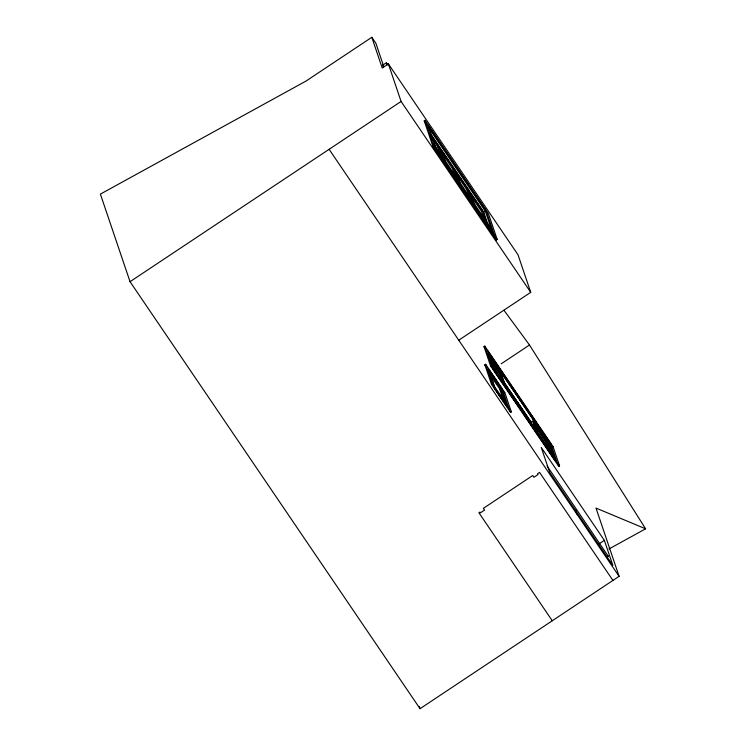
<?xml version="1.0" encoding="UTF-8"?>
<svg xmlns="http://www.w3.org/2000/svg" width="746" height="746" viewBox="0 0 746 746"><rect width="100%" height="100%" fill="white"/><g stroke="black" fill="none" stroke-linecap="round" stroke-linejoin="round"><path stroke-width="1.12" d="M387.678 64.669L386.381 62.748L382.782 65.135L383.798 66.646L375.909 43.324L371.816 37.3L306.009 81.062L100.393 194.109L130.037 281.69L420.035 708.7L619.096 576.322L595.998 508.073L645.607 528.821L608.895 549M458.753 340.204L530.732 292.339L518.022 254.806L388.377 63.904L382.213 68.007L371.816 37.3M130.037 281.69L401.087 101.447L388.377 63.904M424.241 120.824L425.015 120.311L488.471 213.757L497.172 239.457L496.407 239.97L432.941 146.533L424.241 120.824L425.556 122.754M432.941 146.533L433.715 146.02L425.015 120.311M440.961 155.998L438.005 147.26L439.03 146.58L429.873 133.096M436.14 149.125L494.141 234.533L486.056 210.642L428.055 125.244L436.14 149.125L435.366 149.638L493.367 235.046L485.282 211.155L428.586 127.678M455.088 176.252L452.496 168.615L453.531 167.925L441.763 150.599L445.828 162.609M469.588 197.606L466.996 189.96L468.031 189.279L456.254 171.944L460.319 183.954M484.089 218.96L481.496 211.314L482.531 210.633L470.754 193.298L475.193 206.4M488.126 225.152L483.734 212.181L486.056 210.642M484.023 346.61L484.788 346.097L553.028 446.565L559.565 465.905L558.801 466.418L490.56 365.941L484.023 346.61L485.32 348.522M484.881 364.813L485.646 364.3L504.753 392.433L511.336 411.885L510.562 412.398L491.465 384.265L484.881 364.813L486.15 366.687M490.56 365.941L491.334 365.428L484.788 346.097M487.912 369.746L488.686 369.233L502.328 389.328L508.296 406.952L494.654 386.857L488.686 369.233M501.219 363.806L529.501 345.006L645.607 528.821M488.658 372.72L489.432 372.207L500.352 388.284L505.657 403.959M502.869 382.763L500.37 375.378L501.135 374.865L489.935 358.369M491.465 384.265L492.229 383.752L485.646 364.3M494.654 386.857L493.88 387.37L507.532 407.465M503.82 401.339L499.578 388.797L500.352 388.284M507.159 406.365L501.564 389.841L502.328 389.328M503.979 392.946L504.753 392.433M514.003 398.765L514.777 398.252L502.944 380.833M529.184 421.117L529.958 420.604L517.51 402.271L518.582 405.432M532.579 426.33L531.171 422.161L532.709 421.136L547.9 443.488L551.07 452.869M549.895 451.423L546.687 441.93L534.229 423.597L533.465 424.11L545.913 442.443L548.413 449.829M545.913 442.443L546.687 441.93M547.9 443.488L548.925 442.807L488.192 353.38L492.435 365.894L553.271 455.657M555.388 460.394L549.83 443.973L550.604 443.46L487.828 351.021L493.759 368.543L556.535 460.972L550.604 443.46M552.254 447.078L553.028 446.565M599.066 543.862L604.353 540.346L541.242 447.413L549.709 472.432L612.83 565.375L604.353 540.346M607.011 557.393L608.232 556.031M503.988 310.308L529.501 345.006M430.153 133.282L483.734 212.181M431.458 137.637L438.005 147.26M442.042 153.21L452.496 168.615M455.881 173.594L466.996 189.96M471.034 195.909L481.496 211.314M433.79 144.006L491.25 228.789M433.715 146.02L497.172 239.457M401.087 101.447L530.732 292.339M491.166 357.129L496.37 364.785M505.462 378.185L510.665 385.841M517.808 396.368L524.96 406.887M532.103 417.415L537.307 425.071M488.36 353.464L549.83 443.973M489.693 357.791L502.347 376.422L505.881 386.848M490.402 360.71L500.37 375.378M503.97 382.111L531.171 422.161M491.334 365.428L559.565 465.905M492.985 369.056L555.108 460.524M489.217 371.657L501.564 389.841M490.588 375.555L499.578 388.797M492.229 383.752L511.336 411.885M505.368 404.062L495.092 388.927L489.786 373.252M547.07 465.961L608.382 556.479M329.107 149.303L619.096 576.322M612.932 580.425L539.582 472.414L537.521 473.785L538.034 474.531L533.922 477.272L532.728 475.51L483.371 508.334L484.564 510.087L480.452 512.828L479.939 512.073L478.913 512.754L552.264 620.765M495.68 237.834L496.407 239.97M482.531 210.633L486.961 223.735M469.243 190.836L473.626 203.798M468.031 189.279L472.097 201.289M577.227 514.423L575.455 510.199L576.182 512.343M558.073 464.264L558.801 466.418M548.925 442.807L554.287 458.641M454.743 169.482L459.489 183.525M453.531 167.925L457.96 181.036M534.229 423.597L537.801 434.144M440.243 148.128L444.625 161.099M532.709 421.136L536.243 431.561M439.03 146.58L443.096 158.59M529.958 420.604L531.031 423.765M515.99 399.8L517.043 402.933M514.777 398.252L515.85 401.413M501.135 374.865L504.352 384.358M509.835 410.235L510.562 412.398M492.882 367.228L493.889 370.221M386.381 62.748L387.09 64.855M382.782 65.135L383.491 67.252M419.289 706.499L420.035 708.7"/></g></svg>
